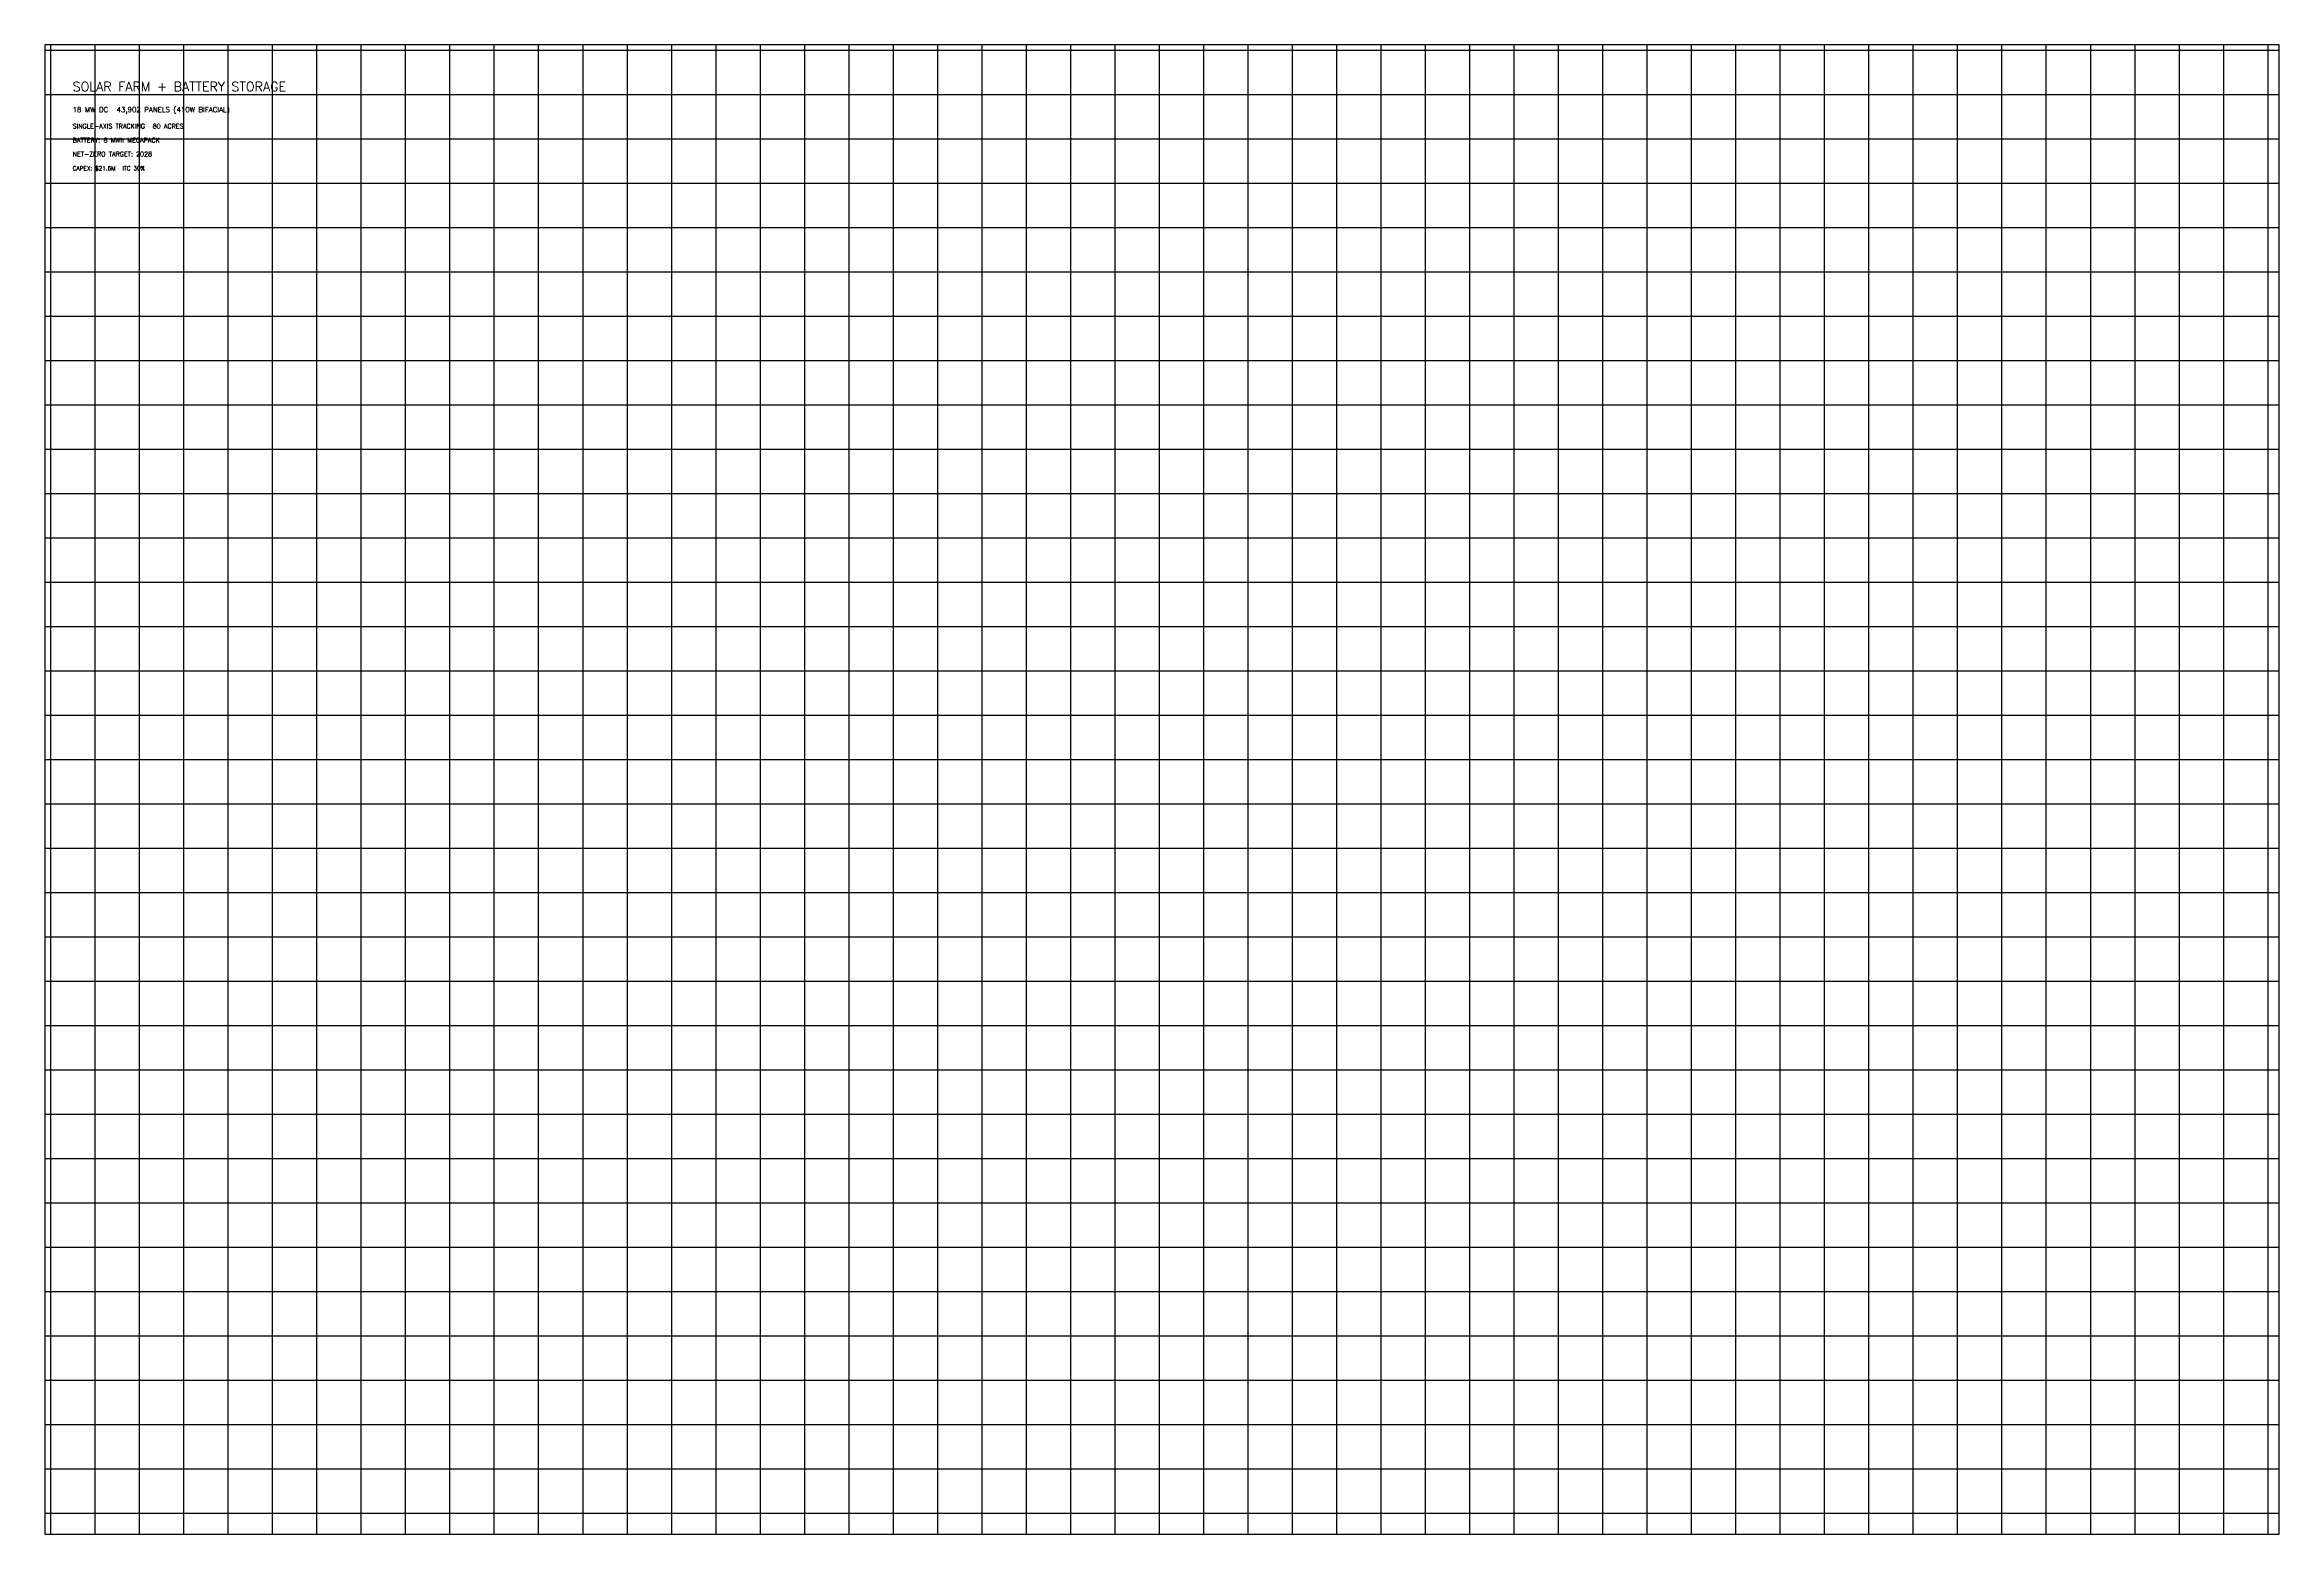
# Model space of a CAD drawing. Extents: x -30 to 7930, y -1150 to 3250.
# Drawn here: x 3130 to 7930, y 50 to 3250 of the extents above; entities that cross this region are included whole.
import ezdxf

# ---------------------------------------------------------------- set-up
doc = ezdxf.new("R2010")
doc.units = 0
doc.layers.add('X-ANNO-TEXT', color=7, linetype='Continuous')
doc.layers.add('Z-SITE-SOLR', color=2, linetype='Continuous')
doc.styles.add('ENGINEERING', font='romans.shx')
doc.styles.add('TITLE', font='romand.shx')

msp = doc.modelspace()

# ---------------------------------------------------------------- hatches: boundary and pattern name
at = {"layer": 'Z-SITE-SOLR'}
h = msp.add_hatch(dxfattribs=at)
h.set_pattern_fill('NET', scale=30)
h.paths.add_polyline_path([(3130, 50), (7930, 50), (7930, 3250), (3130, 3250)])

# ---------------------------------------------------------------- linework, layer by layer
msp.add_lwpolyline([(3130, 50), (7930, 50), (7930, 3250), (3130, 3250), (3130, 50)], dxfattribs=at)

# ---------------------------------------------------------------- texts
at = {"layer": 'X-ANNO-TEXT'}
for s, height, style, p in [('SOLAR FARM + BATTERY STORAGE', 20, 'TITLE', (3190, 3150)), ('SINGLE-AXIS TRACKING · 80 ACRES', 10, 'ENGINEERING', (3190, 3070)), ('18 MW DC · 43,902 PANELS (410W BIFACIAL)', 11, 'ENGINEERING', (3190, 3105)), ('BATTERY: 8 MWh MEGAPACK', 10, 'ENGINEERING', (3190, 3040)), ('CAPEX: $21.6M · ITC 30%', 9, 'ENGINEERING', (3190, 2980)), ('NET-ZERO TARGET: 2028', 10, 'ENGINEERING', (3190, 3010))]:
    msp.add_text(s, height=height, dxfattribs=dict(at, style=style)).set_placement(p)

doc.saveas('drawing.dxf')
